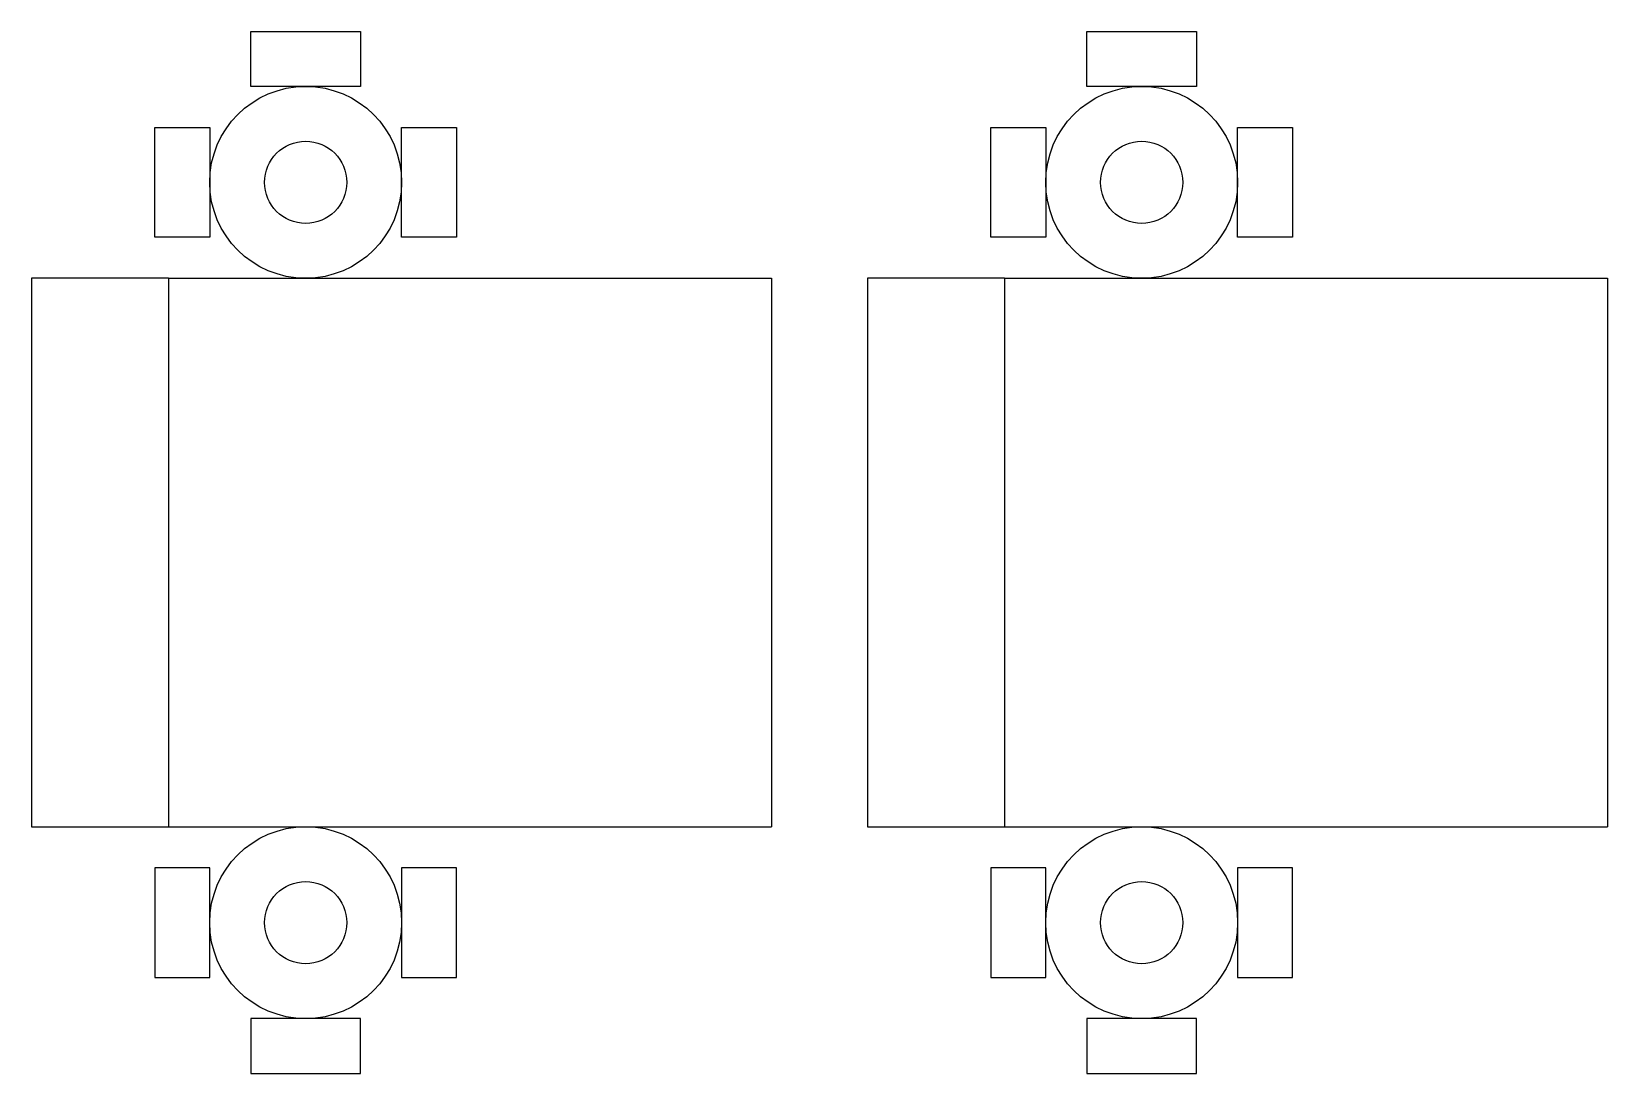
# Model space of a CAD drawing. Header units: millimetres. Extents: x 19.5 to 77, y 11 to 49.
import ezdxf

# ---------------------------------------------------------------- set-up
doc = ezdxf.new("R2010")
doc.units = ezdxf.units.MM
doc.layers.get('0').update_dxf_attribs({"lineweight": 25, "true_color": 0xffffff})

# ---------------------------------------------------------------- blocks, each defined once
blk = doc.blocks.new('Blok 1')
for p, q in [((-2, 0), (-2, 2)), ((-2, 2), (2, 2)), ((2, 2), (2, 0)), ((0, 0), (-2, 0)), ((2, 0), (0, 0))]:
    blk.add_line(p, q)

msp = doc.modelspace()

# ---------------------------------------------------------------- linework, layer by layer
for p, q in [((24.50445, 40), (19.50445, 40)), ((19.50445, 40), (19.50445, 20)), ((24.50445, 40), (46.49555, 40)), ((24.50445, 40), (24.50445, 20)), ((46.49555, 40), (46.49555, 20)), ((55, 40), (50, 40)), ((50, 40), (50, 20)), ((55, 40), (76.9911, 40)), ((55, 40), (55, 20)), ((76.9911, 40), (76.9911, 20)), ((19.50445, 20), (24.50445, 20)), ((24.50445, 20), (46.49555, 20)), ((50, 20), (55, 20)), ((55, 20), (76.9911, 20))]:
    msp.add_line(p, q)
for centre, radius in [((29.50445, 43.5), 3.5), ((60, 43.5), 3.5), ((29.50445, 43.5), 1.5), ((60, 43.5), 1.5), ((29.50445, 16.5), 3.5), ((60, 16.5), 3.5), ((29.50445, 16.5), 1.5), ((60, 16.5), 1.5)]:
    msp.add_circle(centre, radius)

# ---------------------------------------------------------------- block references
for p in [(29.50445, 47), (60, 47)]:
    msp.add_blockref('Blok 1', p)
for p, rotation in [((26.00445, 43.5), 90), ((33.00445, 43.5), 270), ((56.5, 43.5), 90), ((63.5, 43.5), 270)]:
    msp.add_blockref('Blok 1', p, dxfattribs=dict(rotation=rotation))
at = {"yscale": -1}
for p, rotation in [((26.00445, 16.5), 270), ((33.00445, 16.5), 90.00000000000001), ((56.5, 16.5), 270), ((63.5, 16.5), 90.00000000000001)]:
    msp.add_blockref('Blok 1', p, dxfattribs=dict(at, rotation=rotation))
for p in [(29.50445, 13), (60, 13)]:
    msp.add_blockref('Blok 1', p, dxfattribs=at)

doc.saveas('drawing.dxf')
